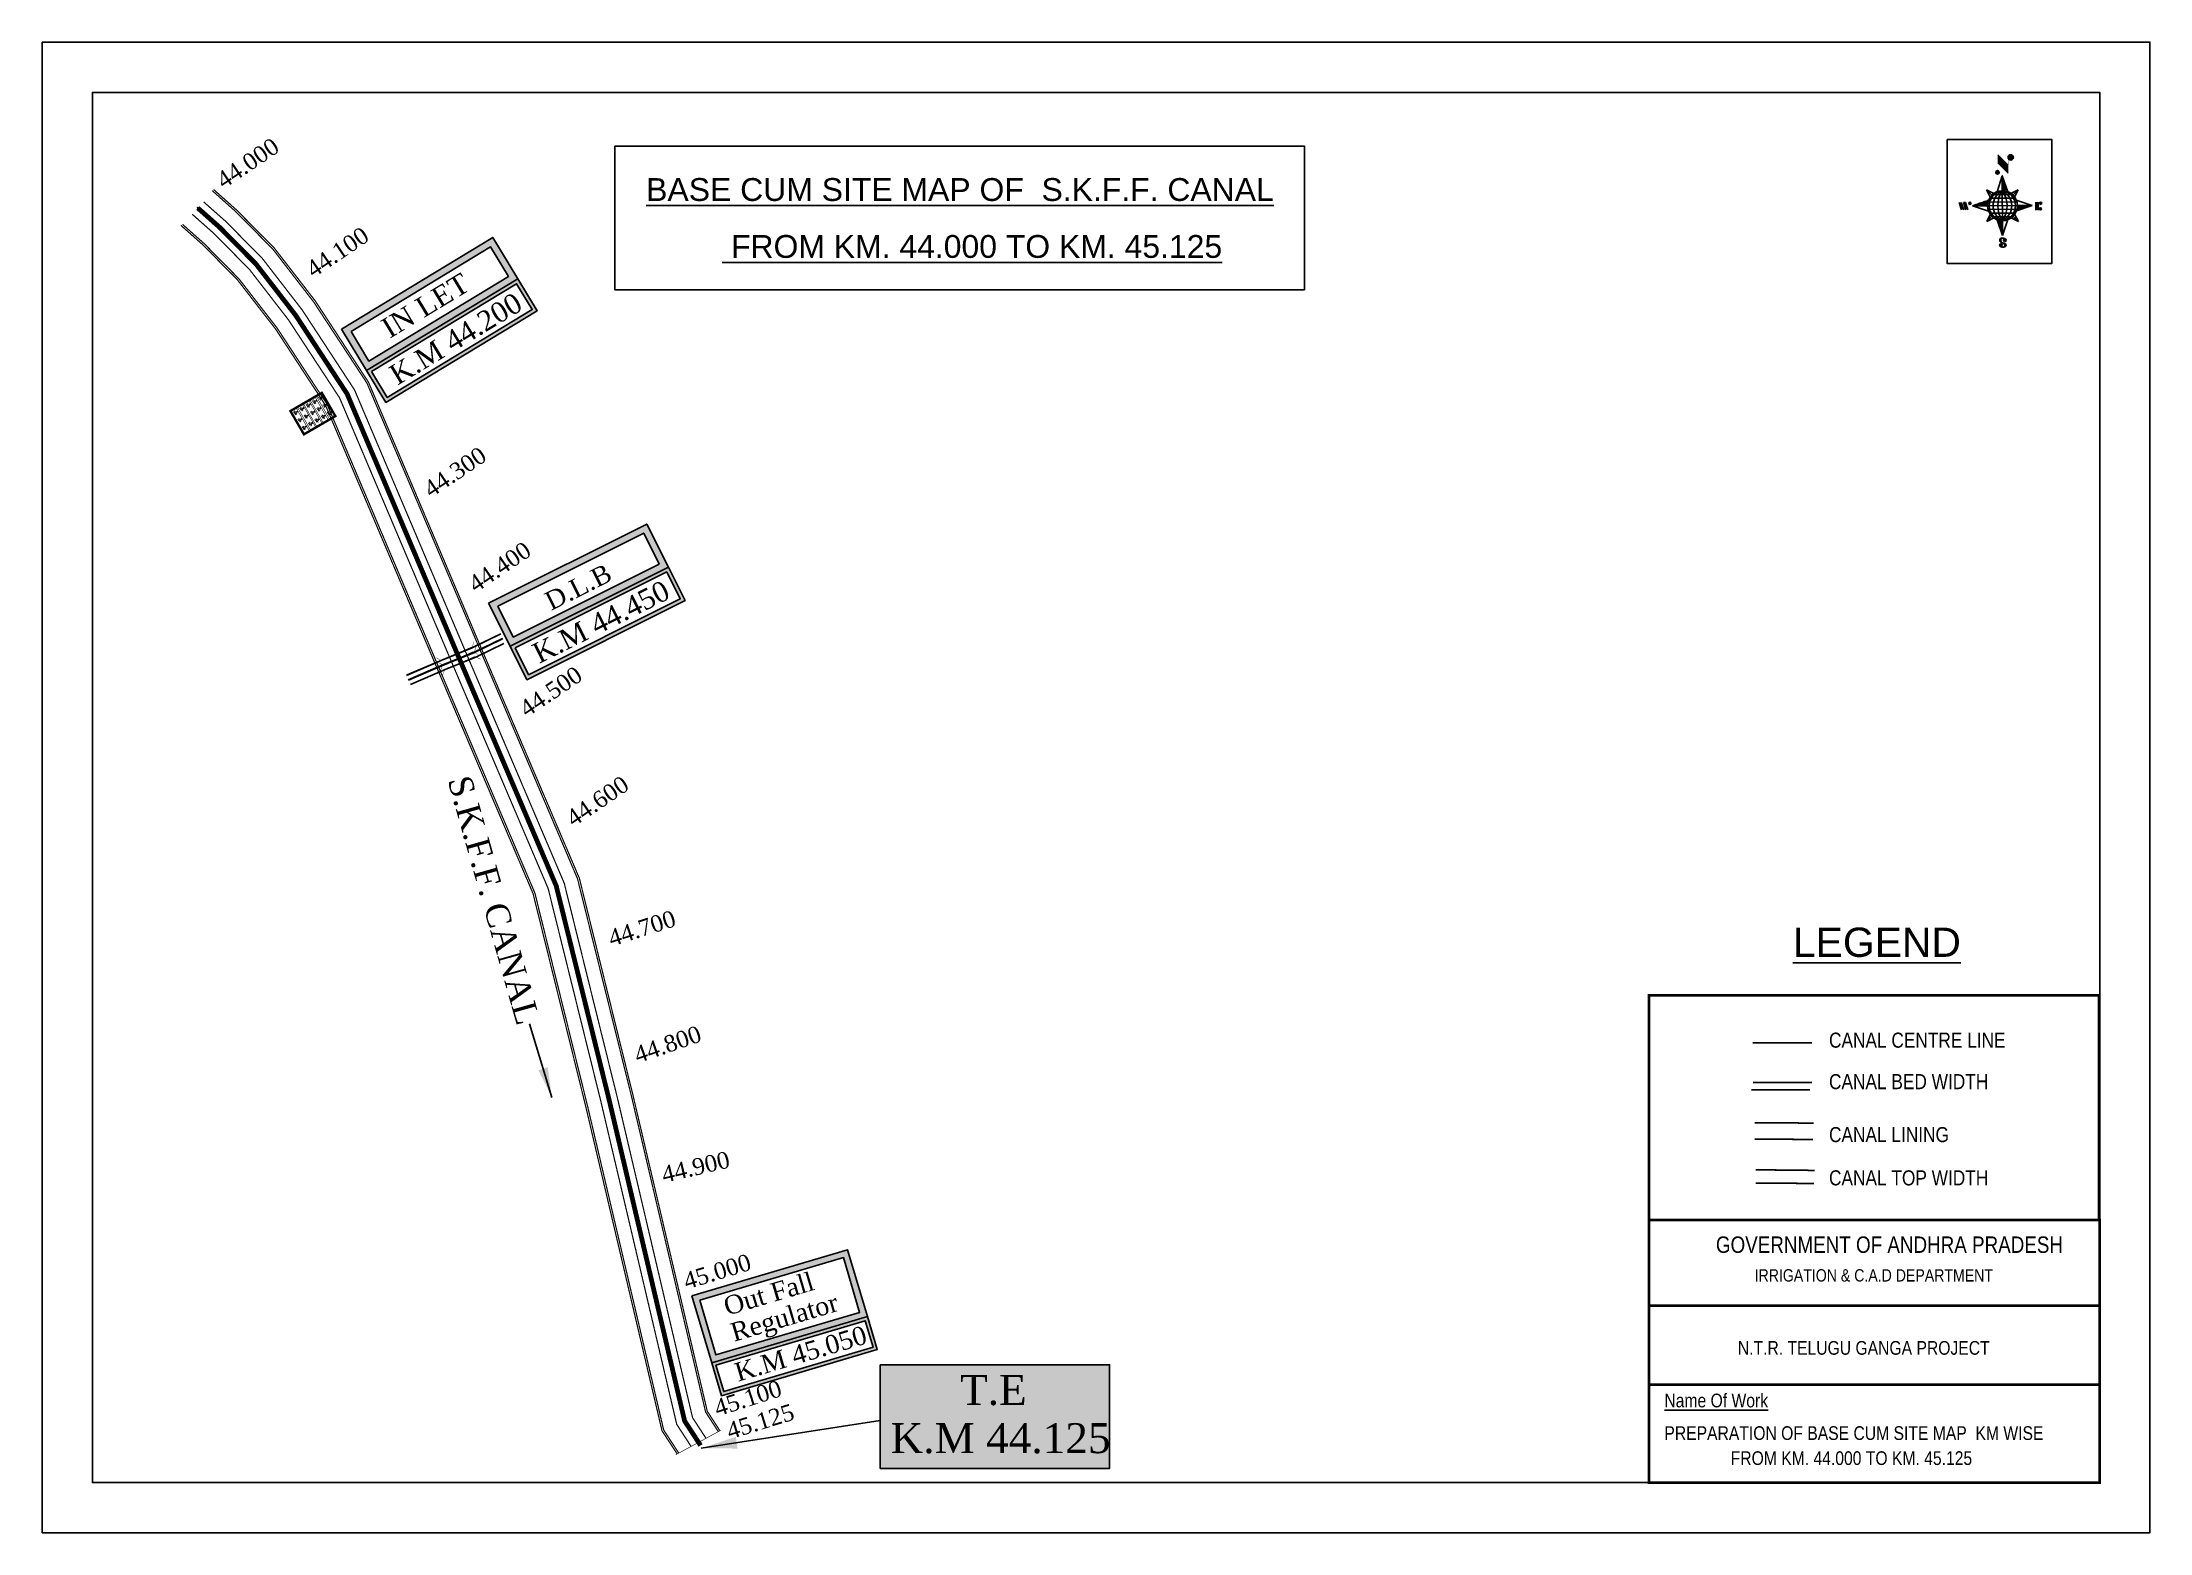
# Model space of a CAD drawing. Header units: inches. Extents: x 18 to 1777, y 6 to 1250.
import ezdxf
from ezdxf.enums import TextEntityAlignment as Align

# ---------------------------------------------------------------- set-up
doc = ezdxf.new("R2010")
doc.units = ezdxf.units.IN
doc.header["$MEASUREMENT"] = 0
for name, color, linetype in [('AQUADUCT', 1, 'Continuous'), ('bed with', 5, 'Continuous'), ('BLOCK', 7, 'Continuous'), ('bord', 1, 'Continuous'), ('C LINE COO', 6, 'Continuous'), ('cahnige', 7, 'Continuous'), ('FRAME 025', 7, 'Continuous'), ('laying', 4, 'Continuous'), ('lining', 4, 'Continuous'), ('ROAD', 6, 'Continuous'), ('SLB', 11, 'Continuous'), ('TABLE', 7, 'Continuous'), ('TEXT', 7, 'Continuous'), ('TITLEBLOCK', 7, 'Continuous'), ('top of bund', 1, 'Continuous'), ('V', 6, 'Continuous'), ('ZSTU', 7, 'Continuous')]:
    doc.layers.add(name, color=color, linetype=linetype)
doc.styles.add('5mm', font='times.ttf', dxfattribs={"height": 3})
doc.styles.add('A', font='arial.ttf')
doc.styles.add('ARIALN', font='ARIALN.TTF')
doc.styles.get("Standard").update_dxf_attribs({"font": 'arial.ttf'})
doc.dimstyles.get("Standard").update_dxf_attribs({"dimtxt": 0.18, "dimasz": 0.18, "dimexe": 0.18, "dimexo": 0.0625, "dimgap": 0.09, "dimtad": 0, "dimtih": 1, "dimtoh": 1, "dimdec": 4, "dimzin": 0, "dimdsep": 46, "dimtxsty": 'Standard', "dimcen": 0.09, "dimadec": 0, "dimazin": 0, "dimtfac": 1, "dimtdec": 4, "dimtofl": 0, "dimtmove": 0, "dimatfit": 3, "dimfxl": 1, "dimtolj": 1, "dimtzin": 0, "dimarcsym": 0})
pattern_1 = [(267.297113149, (-8720374.938, 50637915.138), (10.5367255337, -0.497431438), [])]
pattern_2 = [(357.297113149, (-8720374.938, 50637915.138), (0.497431438, 10.5367255337), [])]

# ---------------------------------------------------------------- blocks, each defined once
blk = doc.blocks.new('IN')
at = {"layer": 'ZSTU'}
for points in [[(319839.5, 1602417.4), (319839.6, 1602417.3), (319839.5, 1602417.1), (319839.3, 1602417.3)], [(319839.5, 1602411.6), (319839.6, 1602411.5), (319839.5, 1602411.3), (319839.3, 1602411.5)], [(319839.5, 1602405.5), (319839.6, 1602405.4), (319839.5, 1602405.2), (319839.3, 1602405.4)], [(319846.6, 1602417.4), (319846.8, 1602417.3), (319846.6, 1602417.1), (319846.4, 1602417.3)], [(319846.6, 1602411.6), (319846.8, 1602411.5), (319846.6, 1602411.3), (319846.4, 1602411.5)], [(319846.6, 1602405.5), (319846.8, 1602405.4), (319846.6, 1602405.2), (319846.4, 1602405.4)], [(319853.9, 1602417.4), (319854.1, 1602417.3), (319853.9, 1602417.1), (319853.7, 1602417.3)], [(319853.9, 1602411.6), (319854.1, 1602411.5), (319853.9, 1602411.3), (319853.7, 1602411.5)], [(319853.9, 1602405.5), (319854.1, 1602405.4), (319853.9, 1602405.2), (319853.7, 1602405.4)], [(319839.5, 1602399.3), (319839.6, 1602399.1), (319839.5, 1602398.9), (319839.3, 1602399.1)], [(319839.5, 1602393.2), (319839.6, 1602393), (319839.5, 1602392.8), (319839.3, 1602393)], [(319846.6, 1602399.3), (319846.8, 1602399.1), (319846.6, 1602398.9), (319846.4, 1602399.1)], [(319846.6, 1602393.2), (319846.8, 1602393), (319846.6, 1602392.8), (319846.4, 1602393)], [(319853.9, 1602399.3), (319854.1, 1602399.1), (319853.9, 1602398.9), (319853.7, 1602399.1)], [(319853.9, 1602393.2), (319854.1, 1602393), (319853.9, 1602392.8), (319853.7, 1602393)]]:
    blk.add_hatch(color=4, dxfattribs=at).paths.add_polyline_path(points)
at = {"layer": 'ZSTU', "color": 9, "const_width": 2}
blk.add_lwpolyline([(319836.1, 1602418.7), (319858.6, 1602418.7), (319858.6, 1602388.4), (319836.1, 1602388.4)], close=True, dxfattribs=at)
at = {"layer": 'ZSTU', "color": 8, "const_width": 0.5}
for points in [[(319836.1, 1602413.3), (319858.6, 1602413.3)], [(319836.1, 1602412), (319858.6, 1602412)], [(319836.1, 1602407.2), (319858.6, 1602407.2)], [(319836.1, 1602406.1), (319858.6, 1602406.1)], [(319836.1, 1602400.9), (319858.6, 1602400.9)], [(319836.1, 1602399.9), (319858.6, 1602399.9)], [(319836.1, 1602395), (319858.6, 1602395)], [(319836.1, 1602393.8), (319858.6, 1602393.8)]]:
    blk.add_lwpolyline(points, dxfattribs=at)
at = {"layer": 'ZSTU', "color": 4, "const_width": 0.5}
for points in [[(319839.5, 1602417.1), (319838.5, 1602416.1)], [(319839.5, 1602411.3), (319838.5, 1602410.3)], [(319839.5, 1602405.2), (319838.5, 1602404.2)], [(319839.5, 1602417.1), (319840.5, 1602416.1)], [(319839.5, 1602414.2), (319839.5, 1602416.7)], [(319839.5, 1602411.3), (319840.5, 1602410.3)], [(319839.5, 1602408.4), (319839.5, 1602410.9)], [(319839.5, 1602405.2), (319840.5, 1602404.2)], [(319839.5, 1602402.3), (319839.5, 1602404.9)], [(319846.6, 1602417.1), (319845.6, 1602416.1)], [(319846.6, 1602411.3), (319845.6, 1602410.3)], [(319846.6, 1602405.2), (319845.6, 1602404.2)], [(319846.6, 1602417.1), (319847.7, 1602416.1)], [(319846.6, 1602411.3), (319847.7, 1602410.3)], [(319846.6, 1602405.2), (319847.7, 1602404.2)], [(319846.6, 1602414.2), (319846.6, 1602416.7)], [(319846.6, 1602408.4), (319846.6, 1602410.9)], [(319846.6, 1602402.3), (319846.6, 1602404.9)], [(319853.9, 1602417.1), (319852.9, 1602416.1)], [(319853.9, 1602411.3), (319852.9, 1602410.3)], [(319853.9, 1602405.2), (319852.9, 1602404.2)], [(319853.9, 1602417.1), (319855, 1602416.1)], [(319853.9, 1602414.2), (319853.9, 1602416.7)], [(319853.9, 1602411.3), (319855, 1602410.3)], [(319853.9, 1602408.4), (319853.9, 1602410.9)], [(319853.9, 1602405.2), (319855, 1602404.2)], [(319853.9, 1602402.3), (319853.9, 1602404.9)], [(319839.5, 1602398.9), (319838.5, 1602397.9)], [(319839.5, 1602392.8), (319838.5, 1602391.9)], [(319839.5, 1602398.9), (319840.5, 1602397.9)], [(319839.5, 1602396.1), (319839.5, 1602398.6)], [(319839.5, 1602392.8), (319840.5, 1602391.8)], [(319839.5, 1602390), (319839.5, 1602392.5)], [(319846.6, 1602398.9), (319845.6, 1602397.9)], [(319846.6, 1602392.8), (319845.6, 1602391.9)], [(319846.6, 1602398.9), (319847.7, 1602397.9)], [(319846.6, 1602392.8), (319847.7, 1602391.8)], [(319846.6, 1602396.1), (319846.6, 1602398.6)], [(319846.6, 1602390), (319846.6, 1602392.5)], [(319853.9, 1602398.9), (319852.9, 1602397.9)], [(319853.9, 1602392.8), (319852.9, 1602391.9)], [(319853.9, 1602398.9), (319855, 1602397.9)], [(319853.9, 1602396.1), (319853.9, 1602398.6)], [(319853.9, 1602392.8), (319855, 1602391.8)], [(319853.9, 1602390), (319853.9, 1602392.5)]]:
    blk.add_lwpolyline(points, dxfattribs=at)
at = {"layer": 'ZSTU', "color": 4}
for points in [[(319838.2, 1602415.2), (319838.2, 1602415.8)], [(319838.2, 1602409.4), (319838.2, 1602410)], [(319838.2, 1602403.3), (319838.2, 1602403.9)], [(319838.5, 1602414.2), (319838.5, 1602414.8)], [(319838.5, 1602408.4), (319838.5, 1602409)], [(319838.5, 1602402.3), (319838.5, 1602402.9)], [(319838.7, 1602409.4), (319838.7, 1602410)], [(319838.7, 1602403.3), (319838.7, 1602403.9)], [(319839.5, 1602417.4), (319839.6, 1602417.3), (319839.5, 1602417.1), (319839.3, 1602417.3), (319839.5, 1602417.4)], [(319839.5, 1602411.6), (319839.6, 1602411.5), (319839.5, 1602411.3), (319839.3, 1602411.5), (319839.5, 1602411.6)], [(319839.5, 1602405.5), (319839.6, 1602405.4), (319839.5, 1602405.2), (319839.3, 1602405.4), (319839.5, 1602405.5)], [(319840, 1602415.2), (319840, 1602415.8)], [(319840, 1602409.4), (319840, 1602410)], [(319840, 1602403.3), (319840, 1602403.9)], [(319840.4, 1602414.3), (319840.4, 1602414.9)], [(319840.4, 1602408.5), (319840.4, 1602409.1)], [(319840.4, 1602402.4), (319840.4, 1602403)], [(319840.7, 1602415.3), (319840.7, 1602415.9)], [(319840.7, 1602409.5), (319840.7, 1602410.1)], [(319840.7, 1602403.4), (319840.7, 1602404)], [(319845.4, 1602415.2), (319845.4, 1602415.8)], [(319845.4, 1602409.4), (319845.4, 1602410)], [(319845.4, 1602403.3), (319845.4, 1602403.9)], [(319845.6, 1602414.2), (319845.6, 1602414.8)], [(319845.6, 1602408.4), (319845.6, 1602409)], [(319845.6, 1602402.3), (319845.6, 1602402.9)], [(319845.8, 1602415.2), (319845.8, 1602415.7)], [(319845.8, 1602409.4), (319845.8, 1602410)], [(319845.8, 1602403.3), (319845.8, 1602403.9)], [(319846.6, 1602417.4), (319846.8, 1602417.3), (319846.6, 1602417.1), (319846.4, 1602417.3), (319846.6, 1602417.4)], [(319846.6, 1602411.6), (319846.8, 1602411.5), (319846.6, 1602411.3), (319846.4, 1602411.5), (319846.6, 1602411.6)], [(319846.6, 1602405.5), (319846.8, 1602405.4), (319846.6, 1602405.2), (319846.4, 1602405.4), (319846.6, 1602405.5)], [(319847.1, 1602415.2), (319847.1, 1602415.8)], [(319847.1, 1602409.4), (319847.1, 1602410)], [(319847.1, 1602403.3), (319847.1, 1602403.9)], [(319847.5, 1602414.3), (319847.5, 1602414.9)], [(319847.5, 1602408.5), (319847.5, 1602409.1)], [(319847.5, 1602402.4), (319847.5, 1602403)], [(319847.8, 1602415.3), (319847.8, 1602415.9)], [(319847.8, 1602409.5), (319847.8, 1602410.1)], [(319847.8, 1602403.4), (319847.8, 1602404)], [(319852.6, 1602415.2), (319852.6, 1602415.8)], [(319852.6, 1602409.4), (319852.6, 1602410)], [(319852.6, 1602403.3), (319852.6, 1602403.9)], [(319852.9, 1602414.2), (319852.9, 1602414.8)], [(319852.9, 1602408.4), (319852.9, 1602409)], [(319852.9, 1602402.3), (319852.9, 1602402.9)], [(319853.1, 1602415.2), (319853.1, 1602415.7)], [(319853.1, 1602409.4), (319853.1, 1602410)], [(319853.1, 1602403.3), (319853.1, 1602403.9)], [(319853.9, 1602417.4), (319854.1, 1602417.3), (319853.9, 1602417.1), (319853.7, 1602417.3), (319853.9, 1602417.4)], [(319853.9, 1602411.6), (319854.1, 1602411.5), (319853.9, 1602411.3), (319853.7, 1602411.5), (319853.9, 1602411.6)], [(319853.9, 1602405.5), (319854.1, 1602405.4), (319853.9, 1602405.2), (319853.7, 1602405.4), (319853.9, 1602405.5)], [(319854.4, 1602415.2), (319854.4, 1602415.8)], [(319854.4, 1602409.4), (319854.4, 1602410)], [(319854.4, 1602403.3), (319854.4, 1602403.9)], [(319854.8, 1602414.3), (319854.8, 1602414.9)], [(319854.8, 1602408.5), (319854.8, 1602409.1)], [(319854.8, 1602402.4), (319854.8, 1602403)], [(319855.1, 1602415.3), (319855.1, 1602415.9)], [(319855.1, 1602409.5), (319855.1, 1602410.1)], [(319855.1, 1602403.4), (319855.1, 1602404)], [(319838.2, 1602397), (319838.2, 1602397.6)], [(319838.2, 1602391), (319838.2, 1602391.6)], [(319838.5, 1602396.1), (319838.5, 1602396.7)], [(319838.5, 1602390), (319838.5, 1602390.6)], [(319838.7, 1602397), (319838.7, 1602397.6)], [(319838.7, 1602390.9), (319838.7, 1602391.5)], [(319839.5, 1602399.3), (319839.6, 1602399.1), (319839.5, 1602398.9), (319839.3, 1602399.1), (319839.5, 1602399.3)], [(319839.5, 1602393.2), (319839.6, 1602393), (319839.5, 1602392.8), (319839.3, 1602393), (319839.5, 1602393.2)], [(319840, 1602397), (319840, 1602397.6)], [(319840, 1602391), (319840, 1602391.6)], [(319840.4, 1602396.2), (319840.4, 1602396.7)], [(319840.4, 1602390.1), (319840.4, 1602390.7)], [(319840.7, 1602397.1), (319840.7, 1602397.7)], [(319840.7, 1602391.1), (319840.7, 1602391.7)], [(319845.4, 1602397), (319845.4, 1602397.6)], [(319845.4, 1602391), (319845.4, 1602391.6)], [(319845.6, 1602396.1), (319845.6, 1602396.7)], [(319845.6, 1602390), (319845.6, 1602390.6)], [(319845.8, 1602397), (319845.8, 1602397.6)], [(319845.8, 1602390.9), (319845.8, 1602391.5)], [(319846.6, 1602399.3), (319846.8, 1602399.1), (319846.6, 1602398.9), (319846.4, 1602399.1), (319846.6, 1602399.3)], [(319846.6, 1602393.2), (319846.8, 1602393), (319846.6, 1602392.8), (319846.4, 1602393), (319846.6, 1602393.2)], [(319847.1, 1602397), (319847.1, 1602397.6)], [(319847.1, 1602391), (319847.1, 1602391.6)], [(319847.5, 1602396.2), (319847.5, 1602396.7)], [(319847.5, 1602390.1), (319847.5, 1602390.7)], [(319847.8, 1602397.1), (319847.8, 1602397.7)], [(319847.8, 1602391.1), (319847.8, 1602391.7)], [(319852.6, 1602397), (319852.6, 1602397.6)], [(319852.6, 1602391), (319852.6, 1602391.6)], [(319852.9, 1602396.1), (319852.9, 1602396.7)], [(319852.9, 1602390), (319852.9, 1602390.6)], [(319853.1, 1602397), (319853.1, 1602397.6)], [(319853.1, 1602390.9), (319853.1, 1602391.5)], [(319853.9, 1602399.3), (319854.1, 1602399.1), (319853.9, 1602398.9), (319853.7, 1602399.1), (319853.9, 1602399.3)], [(319853.9, 1602393.2), (319854.1, 1602393), (319853.9, 1602392.8), (319853.7, 1602393), (319853.9, 1602393.2)], [(319854.4, 1602397), (319854.4, 1602397.6)], [(319854.4, 1602391), (319854.4, 1602391.6)], [(319854.8, 1602396.2), (319854.8, 1602396.7)], [(319854.8, 1602390.1), (319854.8, 1602390.7)], [(319855.1, 1602397.1), (319855.1, 1602397.7)], [(319855.1, 1602391.1), (319855.1, 1602391.7)]]:
    blk.add_lwpolyline(points, dxfattribs=at)
blk = doc.blocks.new('FGDFGDFG6YURT')
at = {"layer": 'ROAD', "color": 1, "linetype": 'Continuous', "lineweight": 25}
for points in [[(386103.5, 1482907.4, 0), (386134.5, 1482913, 0), (386162.3, 1482917.4, 0), (386187, 1482923.1, 0)], [(386104.2, 1482903.5, 0), (386135.2, 1482909.2, 0), (386163.1, 1482913.6, 0), (386187.9, 1482919.3, 0)], [(386104.3, 1482907.7, 0), (386135.3, 1482913.3, 0), (386163.2, 1482917.7, 0), (386188, 1482923.4, 0)]]:
    blk.add_polyline3d(points, dxfattribs=at)
at = {"layer": 'SLB'}
for points, const_width in [([(386134.6, 1482913.4), (386134.2, 1482913.4), (386130.6, 1482916.6)], 0.3), ([(386134.8, 1482908.7), (386134.5, 1482908.7), (386131.9, 1482904.6)], 0.3), ([(386134.6, 1482913.4), (386148.2, 1482915.4), (386161.8, 1482917.9)], 0.5), ([(386161.9, 1482914.1), (386148.3, 1482911.6), (386134.8, 1482908.7)], 0.5), ([(386162, 1482918.2), (386148.4, 1482915.7), (386134.9, 1482912.9)], 0.5), ([(386161.8, 1482917.9), (386162.2, 1482917.9), (386164.8, 1482922)], 0.3), ([(386161.9, 1482914.1), (386162.2, 1482914), (386165.9, 1482910.9)], 0.3)]:
    blk.add_lwpolyline(points, dxfattribs=dict(at, const_width=const_width))
blk = doc.blocks.new('kk')
at = {"layer": 'C LINE COO'}
h = blk.add_hatch(color=135, dxfattribs=at)
h.set_gradient(color1=(141, 177, 78), color2=(107, 135, 59), one_color=1, tint=0.38)
h.paths.add_polyline_path([(344742.2, 1592561.6), (344878.4, 1592561.6), (344878.4, 1592509.6), (344742.2, 1592509.6)], flags=16)
h.paths.add_polyline_path([(344736.5, 1592567.3), (344884.1, 1592567.3), (344884.1, 1592503.9), (344736.5, 1592503.9)])
h = blk.add_hatch(color=200, dxfattribs=at)
h.paths.add_polyline_path([(344739.6, 1592500.8), (344881.1, 1592500.8), (344881.1, 1592475.7), (344739.6, 1592475.7)], flags=16)
h.paths.add_polyline_path([(344736.5, 1592503.9), (344884.1, 1592503.9), (344884.1, 1592472.6), (344736.5, 1592472.6)])
at = {"layer": 'C LINE COO', "color": 105}
for points in [[(344736.5, 1592567.3), (344884.1, 1592567.3), (344884.1, 1592503.9), (344736.5, 1592503.9)], [(344742.2, 1592561.6), (344878.4, 1592561.6), (344878.4, 1592509.6), (344742.2, 1592509.6)]]:
    blk.add_lwpolyline(points, close=True, dxfattribs=at)
at = {"layer": 'ZSTU', "color": 200}
for points in [[(344736.5, 1592503.9), (344884.1, 1592503.9), (344884.1, 1592472.6), (344736.5, 1592472.6)], [(344739.6, 1592500.8), (344881.1, 1592500.8), (344881.1, 1592475.7), (344739.6, 1592475.7)]]:
    blk.add_lwpolyline(points, close=True, dxfattribs=at)
at = {"layer": 'ZSTU', "style": '5mm'}
for s, p in [('Out Fall', (344762, 1592540.9)), (' Regulator', (344755, 1592516.4)), ('K.M 45.050', (344754.6, 1592480.6))]:
    blk.add_text(s, height=16.84, dxfattribs=at).set_placement(p)
blk = doc.blocks.new('*X6')
at = {"color": 0, "linetype": 'Continuous'}
for p, q in [((6321.6, 240.5), (6322.3, 241.2)), ((6321.6, 240.3), (6322.3, 241)), ((6321.6, 240.1), (6322.3, 240.8)), ((6321.6, 239.9), (6322.4, 240.7)), ((6321.6, 239.8), (6322.4, 240.6)), ((6321.6, 239.6), (6322.5, 240.5)), ((6321.6, 239.4), (6322.5, 240.3)), ((6321.6, 239.2), (6322.6, 240.2)), ((6321.7, 239.1), (6322.6, 240.1)), ((6321.8, 240.8), (6322.4, 241.4)), ((6321.8, 239), (6322.7, 240)), ((6321.8, 239), (6322.8, 239.9)), ((6321.9, 238.9), (6322.9, 239.8)), ((6322, 238.8), (6323, 239.7)), ((6322.1, 241.3), (6322.4, 241.6)), ((6322.1, 238.7), (6323.1, 239.6)), ((6322.2, 238.6), (6323.1, 239.6)), ((6322.3, 238.5), (6323.2, 239.5)), ((6322.4, 238.5), (6323.3, 239.4)), ((6322.5, 238.4), (6323.4, 239.3)), ((6322.7, 238.4), (6323.6, 239.3)), ((6322.8, 238.3), (6323.7, 239.2)), ((6322.9, 238.3), (6323.8, 239.1)), ((6323.1, 238.2), (6323.9, 239.1)), ((6323.2, 238.2), (6324, 239)), ((6323.3, 238.2), (6324.2, 239)), ((6323.5, 238.1), (6324.3, 238.9)), ((6323.7, 238.1), (6324.4, 238.9)), ((6323.8, 238.1), (6324.6, 238.8)), ((6324.1, 238.2), (6324.7, 238.8)), ((6324.3, 238.3), (6324.9, 238.8)), ((6324.6, 238.3), (6325.1, 238.8)), ((6324.8, 238.4), (6325.2, 238.8)), ((6325.1, 238.5), (6325.4, 238.8)), ((6325.4, 238.6), (6325.6, 238.8))]:
    blk.add_line(p, q, dxfattribs=at)
blk = doc.blocks.new('*X5')
at = {"color": 0, "linetype": 'Continuous'}
for p, q in [((6324.4, 240.3), (6324.5, 240.4)), ((6324.6, 240.3), (6324.8, 240.5)), ((6324.7, 240.2), (6325, 240.5)), ((6324.8, 240.2), (6325.2, 240.6)), ((6325, 240.1), (6325.5, 240.6)), ((6325.1, 240.1), (6325.6, 240.6)), ((6325.2, 240), (6325.8, 240.6)), ((6325.3, 240), (6326, 240.6)), ((6325.4, 239.9), (6326.1, 240.6)), ((6325.5, 239.8), (6326.2, 240.5)), ((6325.6, 239.8), (6326.3, 240.5)), ((6325.7, 239.7), (6326.5, 240.4)), ((6325.9, 239.6), (6326.6, 240.3)), ((6326, 239.5), (6326.7, 240.3)), ((6326, 239.4), (6326.8, 240.2)), ((6326.1, 239.3), (6327, 240.2)), ((6326.2, 239.3), (6327.1, 240.1)), ((6326.3, 239.2), (6327.1, 240)), ((6326.4, 239.1), (6327.2, 239.9)), ((6326.5, 239), (6327.3, 239.8)), ((6326.5, 238.9), (6327.4, 239.7)), ((6326.6, 238.8), (6327.5, 239.6)), ((6326.7, 238.7), (6327.5, 239.5)), ((6326.8, 238.6), (6327.6, 239.4)), ((6326.8, 238.5), (6327.7, 239.3)), ((6326.8, 236.5), (6327.4, 237)), ((6326.9, 238.3), (6327.8, 239.2)), ((6326.9, 238.2), (6327.9, 239.1)), ((6326.9, 236.8), (6327.6, 237.4)), ((6327, 238.1), (6327.8, 239)), ((6327, 237.9), (6327.8, 238.8)), ((6327, 237.8), (6327.8, 238.6)), ((6327, 237.6), (6327.8, 238.4)), ((6327, 237.4), (6327.8, 238.2)), ((6327, 237.3), (6327.8, 238)), ((6327, 237.1), (6327.8, 237.9))]:
    blk.add_line(p, q, dxfattribs=at)
blk = doc.blocks.new('H')
at = {"layer": 'bord', "extrusion": (0.000427885, 0.004792, 0.999988)}
h = blk.add_hatch(dxfattribs=at)
h.set_pattern_fill('LINE', color=8, scale=84.387686, angle=-2.7029, style=0)
h.set_pattern_definition(pattern_2)
h.paths.add_polyline_path([(-492, 786, -0.090992), (-448, 775), (-486, 912)])
h = blk.add_hatch(dxfattribs=at)
h.set_pattern_fill('LINE', color=8, scale=84.387686, angle=-92.7029, style=0)
h.set_pattern_definition(pattern_1)
h.paths.add_polyline_path([(-625, 665, -0.090992), (-615, 710), (-751, 671)])
h = blk.add_hatch(dxfattribs=at)
h.set_pattern_fill('LINE', color=8, scale=84.387686, angle=-92.7029, style=0)
h.set_pattern_definition(pattern_1)
h.paths.add_polyline_path([(-246, 647), (-372, 653, -0.090992), (-382, 609)])
h = blk.add_hatch(dxfattribs=at)
h.set_pattern_fill('LINE', color=8, scale=84.387686, angle=-2.7029, style=0)
h.set_pattern_definition(pattern_2)
h.paths.add_polyline_path([(-504, 533, -0.090992), (-549, 543), (-510, 406)])
for p, q in [((-516, 1087, -1217), (-432, 994, -1217)), ((-538, 774, -1216), (-487, 906, -1216)), ((-519, 1020, -1217), (-435, 927, -1216)), ((-487, 906, -1216), (-493, 780, -1216)), ((-487, 906, -1216), (-448, 769, -1216)), ((-627, 794, -1216), (-567, 760, -1216)), ((-627, 794, -1216), (-584, 747, -1215)), ((-599, 731, -1215), (-627, 794, -1216)), ((-421, 753, -1216), (-359, 781, -1216)), ((-359, 781, -1216), (-405, 739, -1216)), ((-359, 781, -1216), (-392, 721, -1215)), ((-865, 701, -1215), (-847, 638, -1215)), ((-847, 700, -1215), (-829, 637, -1215)), ((-829, 699, -1215), (-811, 636, -1215)), ((-829, 699, -1215), (-811, 698, -1215)), ((-811, 698, -1215), (-794, 635, -1215)), ((-752, 665, -1215), (-615, 704, -1215)), ((-752, 665, -1215), (-625, 659, -1215)), ((-619, 614, -1215), (-752, 665, -1215)), ((-639, 526, -1214), (-606, 585, -1215)), ((-639, 526, -1214), (-593, 568, -1215)), ((-577, 553, -1215), (-639, 526, -1214)), ((-371, 513, -1214), (-431, 546, -1215)), ((-371, 513, -1214), (-414, 560, -1215)), ((-399, 576, -1215), (-371, 513, -1214)), ((-246, 641, -1215), (-383, 603, -1215)), ((-379, 693, -1215), (-246, 641, -1215)), ((-373, 647, -1215), (-246, 641, -1215)), ((-213, 669, -1215), (-217, 601, -1215)), ((-197, 600, -1215), (-194, 668, -1215)), ((-511, 400, -1214), (-549, 537, -1214)), ((-460, 533, -1215), (-511, 400, -1214)), ((-505, 527, -1214), (-511, 400, -1214))]:
    blk.add_line(p, q, dxfattribs=at)
at = {"layer": 'bord', "color": 8, "linetype": 'ByBlock', "extrusion": (0.000427885, 0.004792, 0.999988)}
for p, q in [((-386, 711, -1215), (-605, 722, -1215)), ((-411, 744, -1216), (-578, 752, -1216)), ((-493, 780, -1216), (-505, 527, -1214)), ((-373, 647, -1215), (-625, 659, -1215)), ((-378, 616, -1215), (-623, 628, -1215)), ((-375, 679, -1215), (-620, 691, -1215)), ((-392, 585, -1215), (-611, 595, -1215)), ((-420, 555, -1215), (-587, 562, -1215))]:
    blk.add_line(p, q, dxfattribs=at)
at = {"layer": 'bord', "extrusion": (0.000427885, 0.004792, 0.999988), "elevation": -1212}
for points, const_width in [([(-522, 960), (-516, 1093)], 1.61), ([(-434, 933), (-428, 1066)], 1.61), ([(-870, 707), (-846, 706)], 0.642), ([(-829, 643), (-855, 644)], 0.642), ([(-829, 643), (-821, 678)], 0.642), ([(-811, 642), (-784, 641)], 0.642), ([(-793, 641), (-782, 694)], 0.642), ([(-177, 605), (-226, 607)], 0.706), ([(-223, 676), (-174, 673)], 0.706), ([(-195, 645), (-185, 644)], 0.706)]:
    blk.add_lwpolyline(points, dxfattribs=dict(at, const_width=const_width))
for points, const_width in [([(-414, 1073, 1), (-398, 1058, 1)], 22.3), ([(-530, 950, 1), (-520, 939, 1)], 14.8), ([(-776, 697, 1), (-769, 690, 1)], 8.9), ([(-180, 618, 1), (-173, 611, 1)], 9.79), ([(-178, 667, 1), (-171, 660, 1)], 9.79), ([(-490, 362, 1), (-498, 369, 1)], 11.1), ([(-525, 322, 1), (-533, 329, 1)], 11.1)]:
    blk.add_lwpolyline(points, format="xyb", close=True, dxfattribs=dict(at, const_width=const_width))
for points in [[(-537, 317), (-531, 310), (-520, 307), (-505, 307), (-494, 310), (-486, 318), (-487, 326), (-491, 333), (-494, 336), (-503, 341), (-522, 347), (-530, 352), (-534, 355), (-537, 363), (-537, 373), (-530, 381), (-520, 384), (-504, 384), (-493, 380), (-487, 373)], [(-522, 348), (-526, 354), (-528, 361), (-528, 371), (-526, 375), (-521, 381), (-515, 384)], [(-505, 307), (-499, 312), (-497, 319), (-497, 327), (-501, 335), (-509, 343)]]:
    blk.add_lwpolyline(points, dxfattribs=at)
at = {"layer": 'bord', "extrusion": (0.000427885, 0.004792, 0.999988)}
for centre, radius in [((-406, 1065, -1212), 22.3), ((-525, 944, -1212), 14.8), ((-498, 659, -1212), 127), ((-773, 694, -1212), 8.9), ((-177, 615, -1212), 9.79), ((-174, 663, -1212), 9.79), ((-494, 365, -1212), 11.1), ((-529, 325, -1212), 11.1)]:
    blk.add_circle(centre, radius, dxfattribs=at)
at = {"layer": 'bord', "color": 8, "linetype": 'ByBlock', "extrusion": (0.000427885, 0.004792, 0.999988)}
for centre, radius, start, end in [((-482, 658, -1212), 128, 94.9254, 259.6691), ((-437, 656, -1212), 141, 113.2864, 241.308), ((-316, 651, -1212), 222, 142.5892, 212.0053), ((-560, 662, -1212), 141, 293.2864, 61.308), ((-681, 668, -1212), 222, 322.5892, 32.0053), ((-515, 660, -1212), 128, 274.9254, 79.6691)]:
    blk.add_arc(centre, radius, start, end, dxfattribs=at)
at = {"layer": 'bord', "extrusion": (0.000427885, 0.004792, 0.999988)}
for points in [[(-516, 1093, -1212), (-431, 1000, -1212), (-519, 1026, -1212), (-434, 933, -1212)], [(-864, 707, -1212), (-846, 706, -1212), (-846, 644, -1212), (-829, 643, -1212)], [(-829, 705, -1212), (-811, 704, -1212), (-811, 642, -1212), (-793, 641, -1212)], [(-193, 674, -1212), (-197, 606, -1212), (-213, 675, -1212), (-216, 607, -1212)]]:
    blk.add_solid(points, dxfattribs=at)
at = {"layer": 'bord', "extrusion": (0.000427885, 0.004792, 0.999988), "xscale": 7.977342409717546, "yscale": 7.977342408231451, "zscale": 7.977342408476333, "rotation": 138.0840426661453}
for name, p in [('*X5', (38301, -31929, -1212)), ('*X6', (38314, -31951, -1212))]:
    blk.add_blockref(name, p, dxfattribs=at)
blk = doc.blocks.new('KKKK')
at = {"layer": 'cahnige', "color": 1, "style": '5mm'}
blk.add_text('S.K.F.F. CANAL', height=20, rotation=19.1758, dxfattribs=at).set_placement((317677.4, 1602113.8))
at = {"layer": 'ZSTU', "color": 1}
blk.add_leader([(317936.6, 1602216.4), (317876.5, 1602194.2)], dimstyle='Standard', override={"dimasz": 25, "dimgap": 0.09, "dimtad": 0}, dxfattribs=at)

msp = doc.modelspace()

# ---------------------------------------------------------------- hatches: boundary and pattern name
at = {"layer": 'C LINE COO'}
h = msp.add_hatch(color=135, dxfattribs=at)
h.set_gradient(color1=(141, 177, 78), color2=(107, 135, 59), one_color=1, tint=0.38)
h.paths.add_polyline_path([(276.1, 1008.7), (392.5, 1079.2), (407.4, 1054.6), (291, 984)], flags=16)
h.paths.add_polyline_path([(268.2, 1010.6), (394.4, 1087.1), (415.3, 1052.7), (289.1, 976.2)])
h = msp.add_hatch(color=200, dxfattribs=at)
h.paths.add_polyline_path([(293.2, 975.2), (414.3, 1048.5), (427.3, 1027), (306.3, 953.7)], flags=16)
h.paths.add_polyline_path([(289.1, 976.2), (415.3, 1052.7), (431.5, 1026), (305.2, 949.5)])
h = msp.add_hatch(color=135, dxfattribs=at)
h.set_gradient(color1=(141, 177, 78), color2=(107, 135, 59), one_color=1, tint=0.38)
h.paths.add_polyline_path([(398.6, 779.5), (520.4, 840.4), (533.2, 814.6), (411.4, 753.7)], flags=16)
h.paths.add_polyline_path([(390.9, 782), (522.9, 848), (540.9, 812.1), (408.9, 746)])
h = msp.add_hatch(color=200, dxfattribs=at)
h.paths.add_polyline_path([(413, 744.7), (539.5, 808), (550.8, 785.5), (424.2, 722.2)], flags=16)
h.paths.add_polyline_path([(408.9, 746), (540.9, 812.1), (554.9, 784.1), (422.9, 718.1)])
at = {"layer": 'ZSTU'}
msp.add_hatch(color=2, dxfattribs=at).paths.add_polyline_path([(717.8, 146.4), (909.1, 146.4), (909.1, 59.9), (717.8, 59.9)])

# ---------------------------------------------------------------- linework, layer by layer
at = {"linetype": 'ByBlock'}
for points in [[(18.3, 1250.1), (1777.4, 1250.1), (1777.4, 6.2), (18.3, 6.2)], [(1735.5, 48.1), (60.2, 48.1), (60.2, 1208.2), (1735.5, 1208.2)]]:
    msp.add_lwpolyline(points, close=True, dxfattribs=at)
at = {"linetype": 'ByBlock', "elevation": -0.1}
msp.add_lwpolyline([(1608.1, 1168.8), (1695.6, 1168.8), (1695.6, 1065.4), (1608.1, 1065.4)], close=True, dxfattribs=at)
at = {"layer": 'bed with'}
for points, const_width in [([(572.3, 85.1), (561.1, 102.3), (498.5, 368.6), (454, 548.3), (371.7, 741.4), (279, 959.9), (235.4, 1026.5), (202, 1069.7), (171.4, 1100.6), (153.1, 1116.8)], 1), ([(559.9, 78.3), (547.9, 96.7), (484.8, 365.3), (440.6, 543.8), (358.7, 735.9), (266.5, 953.3), (223.9, 1018.3), (191.4, 1060.3), (161.7, 1090.4), (143.5, 1106.5)], 1), ([(1493.8, 375.8), (1491, 375.9), (1445.2, 375.9), (1444.9, 375.9)], 1.4), ([(1495.4, 382), (1491, 382.1), (1446.1, 382)], 1.4)]:
    msp.add_lwpolyline(points, dxfattribs=dict(at, const_width=const_width))
at = {"layer": 'BLOCK', "color": 4}
for p in [(148, 1111.9), (216.7, 1039.2), (311.9, 864.4), (347.9, 779.4), (390.1, 680.3), (429.3, 588.3), (460.4, 493.3), (484.4, 396.2), (507.6, 298.9), (530.5, 201.6), (553.4, 104.2), (565.6, 82.4)]:
    msp.add_point(p, dxfattribs=at)
at = {"layer": 'C LINE COO', "const_width": 4}
msp.add_lwpolyline([(567.8, 79.1), (554.5, 99.5), (491.6, 367), (447.3, 546.1), (365.2, 738.6), (272.8, 956.6), (229.7, 1022.4), (196.7, 1065), (166.5, 1095.5), (148.1, 1111.8)], dxfattribs=at)
at = {"layer": 'C LINE COO', "color": 105}
for points in [[(268.2, 1010.6), (394.4, 1087.1), (415.3, 1052.7), (289.1, 976.2)], [(276.1, 1008.7), (392.5, 1079.2), (407.4, 1054.6), (291, 984)], [(390.9, 782), (522.9, 848), (540.9, 812.1), (408.9, 746)], [(398.6, 779.5), (520.4, 840.4), (533.2, 814.6), (411.4, 753.7)]]:
    msp.add_lwpolyline(points, close=True, dxfattribs=at)
at = {"layer": 'C LINE COO'}
for p in [(272.8, 956.6), (365.5, 737.9), (541.8, 153.3)]:
    msp.add_point(p, dxfattribs=at)
at = {"layer": 'FRAME 025', "lineweight": -3, "const_width": 2.29}
for points in [[(1359.3, 454.7), (1735, 454.7), (1735, 267.3), (1359.3, 267.3)], [(1359.3, 267.3), (1735.5, 267.3), (1735.5, 48.1), (1359.3, 48.1)]]:
    msp.add_lwpolyline(points, close=True, dxfattribs=at)
for points in [[(1359.3, 195.7), (1735.5, 195.7)], [(1359.3, 129.9), (1735.5, 129.9)], [(1359.3, 48.1), (1735.5, 48.1)]]:
    msp.add_lwpolyline(points, dxfattribs=at)
at = {"layer": 'lining'}
for points, const_width in [([(582.6, 90.7), (572, 107), (509.9, 371.4), (465.1, 552), (382.5, 746), (289.4, 965.5), (244.9, 1033.3), (210.8, 1077.4), (179.4, 1109.1), (160.2, 1126.2)], 1), ([(549.6, 72.7), (537, 92), (473.4, 362.6), (429.5, 540.1), (348, 731.3), (256.2, 947.7), (214.4, 1011.5), (182.5, 1052.6), (153.6, 1081.9), (135.4, 1098.1)], 1), ([(1447.5, 348.4), (1482, 348.2), (1496.9, 348)], 1.4), ([(1447.5, 334.8), (1485, 334.5), (1496.2, 334.4)], 1.4)]:
    msp.add_lwpolyline(points, dxfattribs=dict(at, const_width=const_width))
at = {"layer": 'top of bund', "color": 1, "const_width": 1}
for points in [[(583.9, 91.4), (573.4, 107.6), (511.3, 371.7), (466.6, 552.5), (383.8, 746.6), (290.7, 966.2), (246.2, 1034.2), (211.9, 1078.4), (180.4, 1110.2), (161.4, 1127.1)], [(548.3, 72), (535.6, 91.4), (471.9, 362.2), (428, 539.6), (346.6, 730.7), (254.8, 947), (213.2, 1010.6), (181.4, 1051.6), (152.6, 1080.8), (134.1, 1097.2)]]:
    msp.add_lwpolyline(points, dxfattribs=at)
at = {"layer": 'top of bund', "const_width": 1.4}
for points in [[(1448.3, 309.1), (1482.6, 308.8), (1497.7, 308.6)], [(1497.1, 297.7), (1486.1, 297.8), (1448.5, 298.1)]]:
    msp.add_lwpolyline(points, dxfattribs=at)
at = {"layer": 'V', "color": 6, "const_width": 0.32}
msp.add_lwpolyline([(1495.2, 415), (1491.6, 415), (1446.1, 415)], dxfattribs=at)
at = {"layer": 'V', "color": 6}
msp.add_lwpolyline([(1446.1, 415), (1495.2, 415)], dxfattribs=at)
at = {"layer": 'ZSTU'}
msp.add_lwpolyline([(496.3, 1163.4), (1071.8, 1163.4), (1071.8, 1043.5), (496.3, 1043.5)], close=True, dxfattribs=at)
at = {"layer": 'ZSTU', "color": 200}
for points in [[(289.1, 976.2), (415.3, 1052.7), (431.5, 1026), (305.2, 949.5)], [(293.2, 975.2), (414.3, 1048.5), (427.3, 1027), (306.3, 953.7)], [(408.9, 746), (540.9, 812.1), (554.9, 784.1), (422.9, 718.1)], [(413, 744.7), (539.5, 808), (550.8, 785.5), (424.2, 722.2)]]:
    msp.add_lwpolyline(points, close=True, dxfattribs=at)
at = {"layer": 'ZSTU', "color": 5}
msp.add_lwpolyline([(717.8, 146.4), (909.1, 146.4), (909.1, 59.9), (717.8, 59.9)], close=True, dxfattribs=at)
at = {"layer": 'ZSTU', "color": 0, "const_width": 0.5}
msp.add_lwpolyline([(547.2, 71.4), (584.6, 91.7)], dxfattribs=at)

# ---------------------------------------------------------------- block references
at = {"layer": 'AQUADUCT', "color": 1, "xscale": 0.09821479021111665, "yscale": 0.09821479022502899, "zscale": 0.09821479021526379, "rotation": 3.078330674704294}
msp.add_blockref('H', (1706.7, 1052.2, 119.2), dxfattribs=at)
at = {"layer": 'laying', "color": 1, "linetype": 'ByBlock', "rotation": 13.12038948002823}
for p in [(-39085.2, -1531119.6), (-39083.4, -1531123.5)]:
    msp.add_blockref('FGDFGDFG6YURT', p, dxfattribs=at)
at = {"layer": 'ZSTU'}
for name, p, rotation in [('IN', (-1546443, -526087.4), 300.1044959639906), ('KKKK', (-1580122.8, 412668.9), 266.6035989237494)]:
    msp.add_blockref(name, p, dxfattribs=dict(at, rotation=rotation))
at = {"layer": 'ZSTU', "xscale": 0.9180576420327307, "yscale": 0.9180576419457793, "zscale": 0.9180576420274765, "rotation": 16.51506921093412}
msp.add_blockref('kk', (112747.9, -1491514.3), dxfattribs=at)

# ---------------------------------------------------------------- texts
at = {"layer": 'cahnige', "style": '5mm'}
for s, rotation, p in [('44.000', 34.1503, (169.8, 1127.3)), ('44.100', 34.1503, (244.7, 1053)), ('44.300', 34.1503, (342.8, 869.5)), ('44.400', 34.1503, (380.1, 790.3)), ('44.500', 34.1503, (422.8, 686.3)), ('44.600', 34.1503, (461.7, 594.9)), ('44.700', 17.7596, (493.5, 495.3)), ('44.800', 19.0847, (515.3, 397.9)), ('44.900', 13.2988, (537.2, 298.1)), ('45.000', 17.0291, (556.1, 209.2)), ('45.100', 17.7295, (581.9, 103.2)), ('45.125', 17.0677, (592.1, 84.1))]:
    msp.add_text(s, height=13.88, rotation=rotation, dxfattribs=at).set_placement(p)
at = {"layer": 'cahnige', "color": 5, "style": '5mm'}
for s, p in [('T.E', (784.4, 112.9)), ('K.M 44.125', (726.4, 72.7))]:
    msp.add_text(s, height=25, dxfattribs=at).set_placement(p)
at = {"layer": 'TABLE', "extrusion": (0.000201441, 0.004807, 0.999988), "style": 'A'}
msp.add_text('%%ULEGEND', height=24.41, rotation=359.9999, dxfattribs=at).set_placement((1549.6, 499, 2.7), align=Align.MIDDLE)
at = {"layer": 'TEXT', "color": 6}
for s, p in [('%%UBASE CUM SITE MAP OF  S.K.F.F. CANAL', (522.4, 1117.6)), ('%%U FROM KM. 44.000 TO KM. 45.125', (585.8, 1070.1))]:
    msp.add_text(s, height=19.064, dxfattribs=at).set_placement(p)
at = {"layer": 'TITLEBLOCK', "extrusion": (0.000201441, 0.004807, 0.999988), "style": 'ARIALN'}
for s, height, p in [('CANAL CENTRE LINE', 12.583, (1509.6, 411, 2.3)), ('CANAL BED WIDTH', 12.583, (1509.6, 376.4, 2.1)), ('CANAL LINING', 12.583, (1509.6, 332.2, 1.9)), ('CANAL TOP WIDTH', 12.583, (1509.6, 296.1, 1.7)), ('GOVERNMENT OF ANDHRA PRADESH ', 13.712, (1415.2, 239.8, -0.4)), ('IRRIGATION & C.A.D DEPARTMENT', 10.284, (1447.5, 215.9, -0.4)), ('N.T.R. TELUGU GANGA PROJECT', 11.427, (1433.5, 154.8, -0.3)), ('%%UName Of Work', 11.427, (1372.2, 110.9, -0.5)), ('PREPARATION OF BASE CUM SITE MAP  KM WISE', 11.427, (1372.2, 83.7, -0.6))]:
    msp.add_text(s, height=height, rotation=359.9999, dxfattribs=at).set_placement(p)
at = {"layer": 'TITLEBLOCK', "style": 'ARIALN'}
msp.add_text(' FROM KM. 44.000 TO KM. 45.125', height=11.427, rotation=359.9999, dxfattribs=at).set_placement((1423.9, 62.8))
at = {"layer": 'ZSTU', "style": '5mm'}
for s, height, rotation, p in [('IN LET', 16.84, 31.2208, (308.3, 1002.5)), ('K.M 44.200', 16.84, 31.2208, (314.9, 963.5)), ('D.L.B', 15.47, 26.5723, (443, 775.5)), ('K.M 44.450', 16.84, 26.5723, (433.1, 731.3))]:
    msp.add_text(s, height=height, rotation=rotation, dxfattribs=at).set_placement(p)

# ---------------------------------------------------------------- leaders
at = {"layer": 'ZSTU', "color": 1}
msp.add_leader([(568.3, 76.8), (717.7, 99.9)], dimstyle='Standard', override={"dimasz": 30, "dimgap": 0.09, "dimtad": 0}, dxfattribs=at)

doc.saveas('drawing.dxf')
